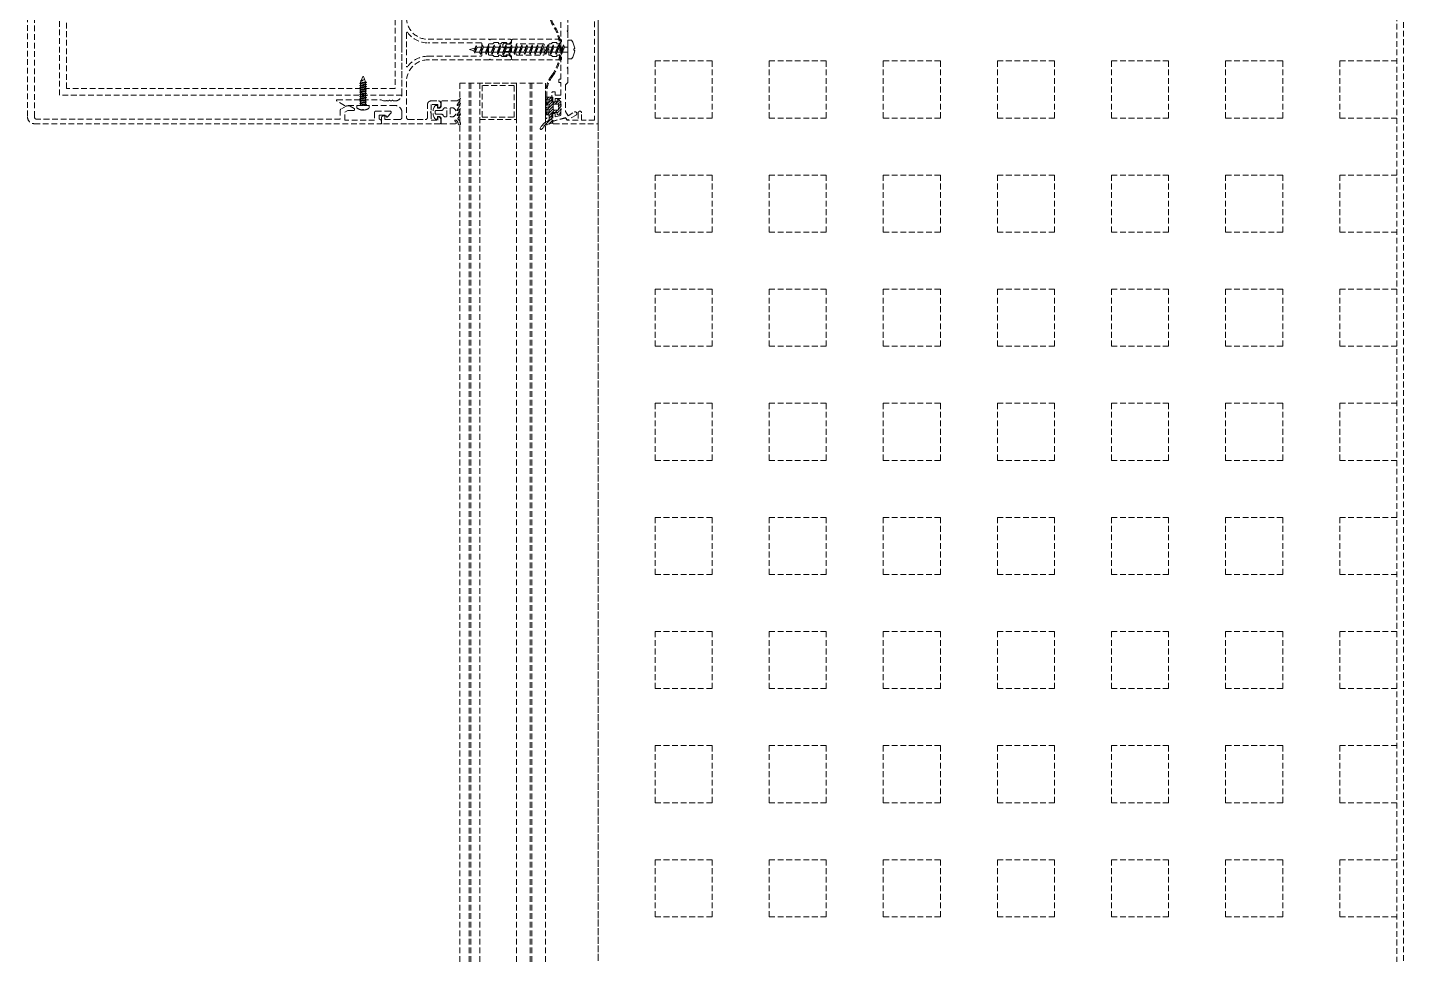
# Model space of a CAD drawing. Extents: x -1457 to 23780, y -2071 to 4205.
# Drawn here: x 4762.5 to 4822.8, y 1743.3 to 1784 of the extents above; entities that cross this region are included whole.
import ezdxf

# ---------------------------------------------------------------- set-up
doc = ezdxf.new("R2010")
doc.units = 0
doc.header["$MEASUREMENT"] = 0
doc.linetypes.add('HIDDEN', pattern=[0.375, 0.25, -0.125])
doc.layers.get('0').update_dxf_attribs({"color": 9, "lineweight": 9})
doc.layers.add('M-TEFRIS2-015', color=129, linetype='Continuous', lineweight=9)

# ---------------------------------------------------------------- blocks, each defined once
blk = doc.blocks.new('vid u')
at = {"lineweight": 5, "ltscale": 0.5}
for p, q in [((-18169.01, 6488.98), (-18169.59, 6487.02)), ((-18169.01, 6488.98), (-18168.46, 6486.56)), ((-18171.11, 6484.16), (-18170.11, 6484.53)), ((-18167.91, 6482.87), (-18171.11, 6484.16)), ((-18166.91, 6483.23), (-18171.11, 6484.16)), ((-18171.11, 6481.61), (-18170.11, 6481.97)), ((-18167.91, 6480.31), (-18171.11, 6481.61)), ((-18166.91, 6480.68), (-18171.11, 6481.61)), ((-18170.57, 6486.66), (-18169.57, 6487.03)), ((-18167.16, 6486.01), (-18170.57, 6486.66)), ((-18168.16, 6485.65), (-18170.57, 6486.66)), ((-18170.11, 6484.53), (-18170.11, 6485.84)), ((-18170.11, 6484.53), (-18166.91, 6483.23)), ((-18170.11, 6484.53), (-18166.91, 6483.23)), ((-18170.11, 6481.97), (-18170.11, 6483.76)), ((-18170.11, 6481.97), (-18166.91, 6480.68)), ((-18170.11, 6481.97), (-18166.91, 6480.68)), ((-18169.89, 6486.38), (-18170.1, 6485.93)), ((-18169.57, 6487.03), (-18167.16, 6486.01)), ((-18167.16, 6486.01), (-18168.16, 6485.65)), ((-18168.16, 6485.65), (-18167.93, 6484.98)), ((-18167.91, 6483.64), (-18167.91, 6484.91)), ((-18166.91, 6483.23), (-18167.91, 6482.87)), ((-18167.91, 6481.08), (-18167.91, 6482.87)), ((-18171.11, 6479.06), (-18170.11, 6479.42)), ((-18167.91, 6477.76), (-18171.11, 6479.06)), ((-18166.91, 6478.12), (-18171.11, 6479.06)), ((-18171.11, 6476.5), (-18170.11, 6476.87)), ((-18167.91, 6475.2), (-18171.11, 6476.5)), ((-18166.91, 6475.57), (-18171.11, 6476.5)), ((-18170.11, 6479.42), (-18170.11, 6481.2)), ((-18170.11, 6479.42), (-18166.91, 6478.12)), ((-18170.11, 6479.42), (-18166.91, 6478.12)), ((-18170.11, 6476.87), (-18170.11, 6478.65)), ((-18170.11, 6476.87), (-18166.91, 6475.57)), ((-18170.11, 6476.87), (-18166.91, 6475.57)), ((-18170.11, 6474.31), (-18170.11, 6476.1)), ((-18166.91, 6480.68), (-18167.91, 6480.31)), ((-18167.91, 6478.53), (-18167.91, 6480.31)), ((-18166.91, 6478.12), (-18167.91, 6477.76)), ((-18167.91, 6475.97), (-18167.91, 6477.76)), ((-18166.91, 6475.57), (-18167.91, 6475.2)), ((-18171.11, 6473.95), (-18170.11, 6474.31)), ((-18167.91, 6472.65), (-18171.11, 6473.95)), ((-18166.91, 6473.01), (-18171.11, 6473.95)), ((-18171.11, 6471.49), (-18170.11, 6471.86)), ((-18167.91, 6470.2), (-18171.11, 6471.49)), ((-18166.91, 6470.56), (-18171.11, 6471.49)), ((-18171.11, 6469.24), (-18170.11, 6469.6)), ((-18170.11, 6474.31), (-18166.91, 6473.01)), ((-18170.11, 6474.31), (-18166.91, 6473.01)), ((-18170.11, 6471.86), (-18170.11, 6473.54)), ((-18170.11, 6471.86), (-18166.91, 6470.56)), ((-18170.11, 6471.86), (-18166.91, 6470.56)), ((-18170.11, 6469.6), (-18170.11, 6471.14)), ((-18170.11, 6469.6), (-18166.91, 6468.31)), ((-18170.11, 6469.6), (-18166.91, 6468.31)), ((-18167.91, 6473.42), (-18167.91, 6475.2)), ((-18166.91, 6473.01), (-18167.91, 6472.65)), ((-18167.91, 6470.97), (-18167.91, 6472.65)), ((-18166.91, 6470.56), (-18167.91, 6470.2)), ((-18167.91, 6468.71), (-18167.91, 6470.2)), ((-18167.91, 6467.94), (-18171.11, 6469.24)), ((-18166.91, 6468.31), (-18171.11, 6469.24)), ((-18171.11, 6466.99), (-18170.11, 6467.35)), ((-18167.91, 6465.69), (-18171.11, 6466.99)), ((-18166.91, 6466.05), (-18171.11, 6466.99)), ((-18171.11, 6464.73), (-18170.11, 6465.1)), ((-18167.91, 6463.43), (-18171.11, 6464.73)), ((-18166.91, 6463.8), (-18171.11, 6464.73)), ((-18170.11, 6467.35), (-18170.11, 6468.89)), ((-18170.11, 6467.35), (-18166.91, 6466.05)), ((-18170.11, 6467.35), (-18166.91, 6466.05)), ((-18170.11, 6465.1), (-18170.11, 6466.63)), ((-18170.11, 6465.1), (-18166.91, 6463.8)), ((-18170.11, 6465.1), (-18166.91, 6463.8)), ((-18170.11, 6462.8), (-18170.11, 6464.38)), ((-18166.91, 6468.31), (-18167.91, 6467.94)), ((-18167.91, 6466.46), (-18167.91, 6467.94)), ((-18166.91, 6466.05), (-18167.91, 6465.69)), ((-18167.91, 6464.2), (-18167.91, 6465.69)), ((-18166.91, 6463.8), (-18167.91, 6463.43)), ((-18171.11, 6462.43), (-18170.11, 6462.8)), ((-18167.91, 6461.14), (-18171.11, 6462.43)), ((-18166.91, 6461.5), (-18171.11, 6462.43)), ((-18171.11, 6460.14), (-18170.11, 6460.5)), ((-18167.91, 6458.84), (-18171.11, 6460.14)), ((-18166.91, 6459.2), (-18171.11, 6460.14)), ((-18171.11, 6457.84), (-18170.11, 6458.2)), ((-18167.91, 6456.54), (-18171.11, 6457.84)), ((-18166.91, 6456.91), (-18171.11, 6457.84)), ((-18170.11, 6462.8), (-18166.91, 6461.5)), ((-18170.11, 6462.8), (-18166.91, 6461.5)), ((-18170.11, 6460.5), (-18170.11, 6462.03)), ((-18170.11, 6460.5), (-18166.91, 6459.2)), ((-18170.11, 6460.5), (-18166.91, 6459.2)), ((-18170.11, 6458.2), (-18170.11, 6459.73)), ((-18170.11, 6458.2), (-18166.91, 6456.91)), ((-18170.11, 6455.91), (-18170.11, 6457.44)), ((-18167.91, 6461.91), (-18167.91, 6463.43)), ((-18166.91, 6461.5), (-18167.91, 6461.14)), ((-18167.91, 6459.61), (-18167.91, 6461.14)), ((-18166.91, 6459.2), (-18167.91, 6458.84)), ((-18167.91, 6457.31), (-18167.91, 6458.84)), ((-18171.11, 6455.55), (-18170.11, 6455.91)), ((-18167.91, 6454.25), (-18171.11, 6455.55)), ((-18166.91, 6454.61), (-18171.11, 6455.55)), ((-18171.11, 6453.25), (-18170.11, 6453.61)), ((-18166.91, 6452.31), (-18171.11, 6453.25)), ((-18167.91, 6451.95), (-18171.11, 6453.25)), ((-18170.11, 6455.91), (-18166.91, 6454.61)), ((-18170.11, 6453.61), (-18170.11, 6455.14)), ((-18170.11, 6453.61), (-18166.91, 6452.31)), ((-18170.11, 6453.61), (-18166.91, 6452.31)), ((-18170.11, 6451.31), (-18170.11, 6452.84)), ((-18166.91, 6456.91), (-18167.91, 6456.54)), ((-18167.91, 6455.02), (-18167.91, 6456.54)), ((-18166.91, 6454.61), (-18167.91, 6454.25)), ((-18167.91, 6452.72), (-18167.91, 6454.25)), ((-18166.91, 6452.31), (-18167.91, 6451.95)), ((-18167.91, 6450.42), (-18167.91, 6451.95)), ((-18164.91, 6445.88), (-18173.11, 6445.88)), ((-18173.11, 6444.22), (-18173.11, 6445.88)), ((-18170.11, 6451.31), (-18171.11, 6450.94)), ((-18167.91, 6449.65), (-18171.11, 6450.94)), ((-18171.11, 6450.94), (-18166.91, 6450.01)), ((-18171.11, 6448.64), (-18170.11, 6449.01)), ((-18167.91, 6447.35), (-18171.11, 6448.64)), ((-18166.91, 6447.71), (-18171.11, 6448.64)), ((-18166.91, 6450.01), (-18170.11, 6451.31)), ((-18170.11, 6449.01), (-18170.11, 6450.54)), ((-18170.11, 6449.01), (-18166.91, 6447.71)), ((-18170.11, 6445.88), (-18170.11, 6448.24)), ((-18166.91, 6450.01), (-18167.91, 6449.65)), ((-18167.91, 6448.12), (-18167.91, 6449.65)), ((-18166.91, 6447.71), (-18167.91, 6447.35)), ((-18167.91, 6445.88), (-18167.91, 6447.35)), ((-18164.91, 6444.22), (-18164.91, 6445.88))]:
    blk.add_line(p, q, dxfattribs=at)
blk.add_lwpolyline([(-18169.59, 6442.85), (-18169.14, 6443.18), (-18168.89, 6443.18), (-18168.43, 6442.85)], dxfattribs=at)
for centre, radius, start, end in [((-18169.91, 6485.84), 0.2, 155.32512, 180), ((-18168.11, 6484.91), 0.2, 0, 19.11162), ((-18168.56, 6450.67), 7.89, 234.75731, 262.49049), ((-18169.46, 6450.67), 7.89, 277.50951, 305.24269)]:
    blk.add_arc(centre, radius, start, end, dxfattribs=at)

msp = doc.modelspace()

# ---------------------------------------------------------------- hatches: boundary and pattern name
at = {"layer": 'M-TEFRIS2-015', "linetype": 'HIDDEN', "lineweight": 0}
h = msp.add_hatch(dxfattribs=at)
h.set_pattern_fill('LINE', color=256, scale=0.666667, angle=675, style=0)
h.set_pattern_definition([(225, (4906.09187, 1837.082575), (-0.058925565, 0.058925565), [])])
edge = h.paths.add_edge_path()
edge.add_arc((4785.516, 1779.276), 0.625, 472.6612, 512.8, ccw=False)
edge.add_arc((4785.202, 1779.997), 0.162, 297.03999, 359.89731)
edge.add_line((4785.363, 1779.997), (4785.363, 1780.077))
edge.add_line((4785.363, 1780.077), (4785.363, 1780.091))
edge.add_line((4785.363, 1780.091), (4785.363, 1780.098))
edge.add_line((4785.363, 1780.098), (4785.361, 1780.106))
edge.add_line((4785.361, 1780.106), (4785.358, 1780.113))
edge.add_line((4785.358, 1780.113), (4785.354, 1780.12))
edge.add_line((4785.354, 1780.12), (4785.349, 1780.126))
edge.add_line((4785.349, 1780.126), (4785.342, 1780.132))
edge.add_line((4785.342, 1780.132), (4785.335, 1780.136))
edge.add_line((4785.335, 1780.136), (4785.328, 1780.139))
edge.add_line((4785.328, 1780.139), (4785.313, 1780.141))
edge.add_line((4785.313, 1780.141), (4785.238, 1780.141))
edge.add_line((4785.238, 1780.141), (4785.235, 1780.141))
edge.add_line((4785.235, 1780.141), (4785.232, 1780.142))
edge.add_line((4785.232, 1780.142), (4785.229, 1780.143))
edge.add_line((4785.229, 1780.143), (4785.226, 1780.145))
edge.add_line((4785.226, 1780.145), (4785.224, 1780.147))
edge.add_line((4785.224, 1780.147), (4785.221, 1780.149))
edge.add_line((4785.221, 1780.149), (4785.22, 1780.152))
edge.add_line((4785.22, 1780.152), (4785.219, 1780.155))
edge.add_line((4785.219, 1780.155), (4785.218, 1780.161))
edge.add_line((4785.218, 1780.161), (4785.218, 1780.241))
edge.add_line((4785.218, 1780.241), (4785.218, 1780.244))
edge.add_line((4785.218, 1780.244), (4785.219, 1780.247))
edge.add_line((4785.219, 1780.247), (4785.22, 1780.25))
edge.add_line((4785.22, 1780.25), (4785.221, 1780.253))
edge.add_line((4785.221, 1780.253), (4785.224, 1780.255))
edge.add_line((4785.224, 1780.255), (4785.226, 1780.257))
edge.add_line((4785.226, 1780.257), (4785.229, 1780.259))
edge.add_line((4785.229, 1780.259), (4785.232, 1780.26))
edge.add_line((4785.232, 1780.26), (4785.238, 1780.261))
edge.add_line((4785.238, 1780.261), (4785.313, 1780.261))
edge.add_line((4785.313, 1780.261), (4785.321, 1780.262))
edge.add_line((4785.321, 1780.262), (4785.328, 1780.263))
edge.add_line((4785.328, 1780.263), (4785.335, 1780.266))
edge.add_line((4785.335, 1780.266), (4785.342, 1780.27))
edge.add_line((4785.342, 1780.27), (4785.349, 1780.276))
edge.add_line((4785.349, 1780.276), (4785.354, 1780.282))
edge.add_line((4785.354, 1780.282), (4785.358, 1780.289))
edge.add_line((4785.358, 1780.289), (4785.361, 1780.296))
edge.add_line((4785.361, 1780.296), (4785.363, 1780.311))
edge.add_line((4785.363, 1780.311), (4785.363, 1780.318))
edge.add_line((4785.363, 1780.318), (4785.361, 1780.326))
edge.add_line((4785.361, 1780.326), (4785.358, 1780.333))
edge.add_line((4785.358, 1780.333), (4785.354, 1780.34))
edge.add_line((4785.354, 1780.34), (4785.349, 1780.346))
edge.add_line((4785.349, 1780.346), (4785.342, 1780.352))
edge.add_line((4785.342, 1780.352), (4785.335, 1780.356))
edge.add_line((4785.335, 1780.356), (4785.328, 1780.359))
edge.add_line((4785.328, 1780.359), (4785.313, 1780.361))
edge.add_line((4785.313, 1780.361), (4785.238, 1780.361))
edge.add_line((4785.238, 1780.361), (4785.235, 1780.361))
edge.add_line((4785.235, 1780.361), (4785.232, 1780.362))
edge.add_line((4785.232, 1780.362), (4785.229, 1780.363))
edge.add_line((4785.229, 1780.363), (4785.226, 1780.365))
edge.add_line((4785.226, 1780.365), (4785.224, 1780.367))
edge.add_line((4785.224, 1780.367), (4785.221, 1780.369))
edge.add_line((4785.221, 1780.369), (4785.22, 1780.372))
edge.add_line((4785.22, 1780.372), (4785.219, 1780.375))
edge.add_line((4785.219, 1780.375), (4785.218, 1780.381))
edge.add_line((4785.218, 1780.381), (4785.218, 1780.461))
edge.add_line((4785.218, 1780.461), (4785.218, 1780.464))
edge.add_line((4785.218, 1780.464), (4785.219, 1780.467))
edge.add_line((4785.219, 1780.467), (4785.22, 1780.47))
edge.add_line((4785.22, 1780.47), (4785.221, 1780.473))
edge.add_line((4785.221, 1780.473), (4785.224, 1780.475))
edge.add_line((4785.224, 1780.475), (4785.226, 1780.477))
edge.add_line((4785.226, 1780.477), (4785.229, 1780.479))
edge.add_line((4785.229, 1780.479), (4785.232, 1780.48))
edge.add_line((4785.232, 1780.48), (4785.238, 1780.481))
edge.add_line((4785.238, 1780.481), (4785.313, 1780.481))
edge.add_line((4785.313, 1780.481), (4785.321, 1780.482))
edge.add_line((4785.321, 1780.482), (4785.328, 1780.483))
edge.add_line((4785.328, 1780.483), (4785.335, 1780.486))
edge.add_line((4785.335, 1780.486), (4785.342, 1780.49))
edge.add_line((4785.342, 1780.49), (4785.349, 1780.496))
edge.add_line((4785.349, 1780.496), (4785.354, 1780.502))
edge.add_line((4785.354, 1780.502), (4785.358, 1780.509))
edge.add_line((4785.358, 1780.509), (4785.361, 1780.516))
edge.add_line((4785.361, 1780.516), (4785.363, 1780.531))
edge.add_line((4785.363, 1780.531), (4785.363, 1780.538))
edge.add_line((4785.363, 1780.538), (4785.361, 1780.546))
edge.add_line((4785.361, 1780.546), (4785.358, 1780.553))
edge.add_line((4785.358, 1780.553), (4785.354, 1780.56))
edge.add_line((4785.354, 1780.56), (4785.349, 1780.566))
edge.add_line((4785.349, 1780.566), (4785.342, 1780.572))
edge.add_line((4785.342, 1780.572), (4785.335, 1780.576))
edge.add_line((4785.335, 1780.576), (4785.328, 1780.579))
edge.add_line((4785.328, 1780.579), (4785.313, 1780.581))
edge.add_line((4785.313, 1780.581), (4785.238, 1780.581))
edge.add_line((4785.238, 1780.581), (4785.235, 1780.581))
edge.add_line((4785.235, 1780.581), (4785.232, 1780.582))
edge.add_line((4785.232, 1780.582), (4785.229, 1780.583))
edge.add_line((4785.229, 1780.583), (4785.226, 1780.585))
edge.add_line((4785.226, 1780.585), (4785.224, 1780.587))
edge.add_line((4785.224, 1780.587), (4785.221, 1780.589))
edge.add_line((4785.221, 1780.589), (4785.22, 1780.592))
edge.add_line((4785.22, 1780.592), (4785.219, 1780.595))
edge.add_line((4785.219, 1780.595), (4785.218, 1780.601))
edge.add_line((4785.218, 1780.601), (4785.218, 1780.681))
edge.add_line((4785.218, 1780.681), (4785.218, 1780.684))
edge.add_line((4785.218, 1780.684), (4785.219, 1780.687))
edge.add_line((4785.219, 1780.687), (4785.22, 1780.69))
edge.add_line((4785.22, 1780.69), (4785.221, 1780.693))
edge.add_line((4785.221, 1780.693), (4785.224, 1780.695))
edge.add_line((4785.224, 1780.695), (4785.226, 1780.697))
edge.add_line((4785.226, 1780.697), (4785.229, 1780.699))
edge.add_line((4785.229, 1780.699), (4785.232, 1780.7))
edge.add_line((4785.232, 1780.7), (4785.238, 1780.701))
edge.add_line((4785.238, 1780.701), (4785.313, 1780.701))
edge.add_line((4785.313, 1780.701), (4785.321, 1780.702))
edge.add_line((4785.321, 1780.702), (4785.328, 1780.703))
edge.add_line((4785.328, 1780.703), (4785.335, 1780.706))
edge.add_line((4785.335, 1780.706), (4785.342, 1780.71))
edge.add_line((4785.342, 1780.71), (4785.349, 1780.716))
edge.add_line((4785.349, 1780.716), (4785.354, 1780.722))
edge.add_line((4785.354, 1780.722), (4785.358, 1780.729))
edge.add_line((4785.358, 1780.729), (4785.361, 1780.736))
edge.add_line((4785.361, 1780.736), (4785.363, 1780.751))
edge.add_line((4785.363, 1780.751), (4785.363, 1780.758))
edge.add_line((4785.363, 1780.758), (4785.361, 1780.766))
edge.add_line((4785.361, 1780.766), (4785.358, 1780.773))
edge.add_line((4785.358, 1780.773), (4785.354, 1780.78))
edge.add_line((4785.354, 1780.78), (4785.349, 1780.786))
edge.add_line((4785.349, 1780.786), (4785.342, 1780.792))
edge.add_line((4785.342, 1780.792), (4785.335, 1780.796))
edge.add_line((4785.335, 1780.796), (4785.328, 1780.799))
edge.add_line((4785.328, 1780.799), (4785.313, 1780.801))
edge.add_line((4785.313, 1780.801), (4785.238, 1780.801))
edge.add_line((4785.238, 1780.801), (4785.235, 1780.801))
edge.add_line((4785.235, 1780.801), (4785.232, 1780.802))
edge.add_line((4785.232, 1780.802), (4785.229, 1780.803))
edge.add_line((4785.229, 1780.803), (4785.226, 1780.805))
edge.add_line((4785.226, 1780.805), (4785.224, 1780.807))
edge.add_line((4785.224, 1780.807), (4785.221, 1780.809))
edge.add_line((4785.221, 1780.809), (4785.22, 1780.812))
edge.add_line((4785.22, 1780.812), (4785.219, 1780.815))
edge.add_line((4785.219, 1780.815), (4785.218, 1780.821))
edge.add_line((4785.218, 1780.821), (4785.218, 1780.901))
edge.add_line((4785.218, 1780.901), (4785.218, 1780.904))
edge.add_line((4785.218, 1780.904), (4785.218, 1780.907))
edge.add_line((4785.218, 1780.907), (4785.22, 1780.91))
edge.add_line((4785.22, 1780.91), (4785.221, 1780.913))
edge.add_line((4785.221, 1780.913), (4785.223, 1780.915))
edge.add_line((4785.223, 1780.915), (4785.226, 1780.917))
edge.add_line((4785.226, 1780.917), (4785.229, 1780.919))
edge.add_line((4785.229, 1780.919), (4785.232, 1780.92))
edge.add_line((4785.232, 1780.92), (4785.238, 1780.921))
edge.add_line((4785.238, 1780.921), (4785.489, 1780.921))
edge.add_arc((4785.489, 1780.891), 0.03, 360, 450, ccw=False)
edge.add_line((4785.519, 1780.891), (4785.519, 1780.707))
edge.add_line((4785.519, 1780.707), (4785.689, 1780.707))
edge.add_line((4785.689, 1780.707), (4785.709, 1780.782))
edge.add_arc((4785.757, 1780.769), 0.05, 417.96059, 525.40146, ccw=False)
edge.add_arc((4785.731, 1780.727), 0.1, 386.3878, 417.96059, ccw=False)
edge.add_arc((4785.227, 1780.477), 0.663, 333.6122, 386.3878, ccw=False)
edge.add_arc((4785.731, 1780.227), 0.1, 302.03941, 333.6122, ccw=False)
edge.add_arc((4785.757, 1780.185), 0.05, 194.59854, 302.03941, ccw=False)
edge.add_line((4785.709, 1780.172), (4785.689, 1780.247))
edge.add_line((4785.689, 1780.247), (4785.519, 1780.247))
edge.add_line((4785.519, 1780.247), (4785.519, 1779.827))
edge.add_arc((4785.469, 1779.827), 0.05, 283.15979, 360, ccw=False)
edge.add_arc((4785.625, 1779.029), 0.763, 460.87984, 501.33818)
edge.add_arc((4785.007, 1779.549), 0.0486, 164.56829, 296.97073, ccw=False)
edge = h.paths.add_edge_path(flags=16)
edge.add_arc((4785.717, 1780.377), 0.03, 270, 349.17596, ccw=False)
edge.add_line((4785.717, 1780.347), (4785.549, 1780.347))
edge.add_arc((4785.549, 1780.377), 0.03, 180, 270, ccw=False)
edge.add_line((4785.519, 1780.377), (4785.519, 1780.577))
edge.add_arc((4785.549, 1780.577), 0.03, 450, 540, ccw=False)
edge.add_line((4785.549, 1780.607), (4785.717, 1780.607))
edge.add_arc((4785.717, 1780.577), 0.03, 370.82404, 450, ccw=False)
edge.add_arc((4785.194, 1780.477), 0.562, 349.17596, 370.82404, ccw=False)

# ---------------------------------------------------------------- linework, layer by layer
for p, q in [((4787.5, 320), (4787.5, 2034.619)), ((4787.5, 2034.319), (4787.5, 320)), ((4822.5, 285), (4822.5, 2034.319)), ((4822.793, 284.7), (4822.793, 2034.319)), ((4783.321, 1783.18), (4783.321, 1783.13)), ((4783.371, 1783.08), (4783.711, 1783.08)), ((4783.711, 1782.92), (4783.371, 1782.92)), ((4783.471, 1783.28), (4783.421, 1783.28)), ((4783.471, 1783.23), (4783.471, 1783.28)), ((4783.611, 1783.23), (4783.471, 1783.23)), ((4783.711, 1783.4), (4783.711, 1783.33)), ((4783.711, 1783.08), (4783.711, 1782.92)), ((4785.851, 1783.45), (4783.761, 1783.45)), ((4783.911, 1783.2), (4783.911, 1782.8)), ((4785.091, 1783.25), (4783.961, 1783.25)), ((4785.141, 1782.8), (4785.141, 1783.2)), ((4785.341, 1782.78), (4785.341, 1783.22)), ((4785.371, 1783.25), (4785.42, 1783.25)), ((4785.455, 1783.264), (4785.501, 1783.31)), ((4785.501, 1783.31), (4785.671, 1783.31)), ((4785.701, 1783.28), (4785.701, 1783.25)), ((4785.721, 1783.25), (4785.701, 1783.27)), ((4785.701, 1783.25), (4785.78, 1783.25)), ((4785.815, 1783.264), (4785.886, 1783.335)), ((4785.901, 1783.37), (4785.901, 1783.4)), ((4783.321, 1782.87), (4783.321, 1782.82)), ((4783.421, 1782.72), (4783.471, 1782.72)), ((4783.471, 1782.72), (4783.471, 1782.77)), ((4783.471, 1782.77), (4783.611, 1782.77)), ((4783.711, 1782.67), (4783.711, 1782.6)), ((4783.761, 1782.55), (4785.851, 1782.55)), ((4783.961, 1782.75), (4785.091, 1782.75)), ((4785.42, 1782.75), (4785.371, 1782.75)), ((4785.501, 1782.69), (4785.455, 1782.735)), ((4785.671, 1782.69), (4785.501, 1782.69)), ((4785.78, 1782.75), (4785.701, 1782.75)), ((4785.701, 1782.75), (4785.701, 1782.72)), ((4785.886, 1782.664), (4785.815, 1782.735)), ((4785.901, 1782.6), (4785.901, 1782.629)), ((4787.5, 1782.5), (4787.5, 1782.5)), ((4790, 1782.5), (4792.5, 1782.5)), ((4790, 1780), (4790, 1782.5)), ((4792.5, 1780), (4792.5, 1782.5)), ((4795, 1782.5), (4797.5, 1782.5)), ((4795, 1780), (4795, 1782.5)), ((4797.5, 1780), (4797.5, 1782.5)), ((4800, 1782.5), (4802.5, 1782.5)), ((4800, 1780), (4800, 1782.5)), ((4802.5, 1780), (4802.5, 1782.5)), ((4805, 1782.5), (4807.5, 1782.5)), ((4805, 1780), (4805, 1782.5)), ((4807.5, 1780), (4807.5, 1782.5)), ((4810, 1782.5), (4812.5, 1782.5)), ((4810, 1780), (4810, 1782.5)), ((4812.5, 1780), (4812.5, 1782.5)), ((4815, 1782.5), (4817.5, 1782.5)), ((4815, 1780), (4815, 1782.5)), ((4817.5, 1780), (4817.5, 1782.5)), ((4820, 1782.5), (4822.5, 1782.5)), ((4820, 1780), (4820, 1782.5)), ((4777.107, 1781.598), (4777.273, 1781.686)), ((4777.195, 1781.818), (4777.121, 1781.638)), ((4777.273, 1781.686), (4777.121, 1781.638)), ((4777.205, 1781.825), (4777.195, 1781.818)), ((4777.215, 1781.818), (4777.205, 1781.825)), ((4777.307, 1781.588), (4777.215, 1781.818)), ((4777.059, 1781.521), (4777.352, 1781.57)), ((4777.352, 1781.562), (4777.059, 1781.514)), ((4777.093, 1781.541), (4777.059, 1781.521)), ((4777.059, 1781.521), (4777.059, 1781.514)), ((4777.059, 1781.514), (4777.093, 1781.494)), ((4777.059, 1781.425), (4777.352, 1781.473)), ((4777.352, 1781.465), (4777.059, 1781.417)), ((4777.093, 1781.445), (4777.059, 1781.425)), ((4777.059, 1781.417), (4777.059, 1781.425)), ((4777.059, 1781.417), (4777.093, 1781.397)), ((4777.059, 1781.329), (4777.352, 1781.377)), ((4777.352, 1781.369), (4777.059, 1781.321)), ((4777.093, 1781.349), (4777.059, 1781.329)), ((4777.059, 1781.321), (4777.059, 1781.329)), ((4777.059, 1781.321), (4777.093, 1781.301)), ((4777.059, 1781.232), (4777.352, 1781.28)), ((4777.352, 1781.272), (4777.059, 1781.224)), ((4777.093, 1781.252), (4777.059, 1781.232)), ((4777.059, 1781.224), (4777.059, 1781.232)), ((4777.059, 1781.224), (4777.093, 1781.204)), ((4777.059, 1781.136), (4777.352, 1781.184)), ((4777.352, 1781.176), (4777.059, 1781.128)), ((4777.093, 1781.156), (4777.059, 1781.136)), ((4777.059, 1781.136), (4777.059, 1781.128)), ((4777.059, 1781.128), (4777.093, 1781.108)), ((4777.059, 1781.039), (4777.352, 1781.087)), ((4777.352, 1781.079), (4777.059, 1781.031)), ((4777.086, 1781.618), (4777.185, 1781.639)), ((4777.121, 1781.638), (4777.086, 1781.618)), ((4777.159, 1781.626), (4777.086, 1781.61)), ((4777.086, 1781.618), (4777.086, 1781.61)), ((4777.086, 1781.61), (4777.107, 1781.598)), ((4777.107, 1781.598), (4777.093, 1781.559)), ((4777.317, 1781.59), (4777.093, 1781.541)), ((4777.093, 1781.559), (4777.093, 1781.541)), ((4777.093, 1781.494), (4777.093, 1781.445)), ((4777.317, 1781.493), (4777.093, 1781.445)), ((4777.093, 1781.397), (4777.317, 1781.445)), ((4777.317, 1781.397), (4777.093, 1781.349)), ((4777.093, 1781.397), (4777.093, 1781.349)), ((4777.093, 1781.301), (4777.317, 1781.349)), ((4777.093, 1781.252), (4777.093, 1781.301)), ((4777.317, 1781.3), (4777.093, 1781.252)), ((4777.093, 1781.204), (4777.317, 1781.252)), ((4777.317, 1781.204), (4777.093, 1781.156)), ((4777.093, 1781.204), (4777.093, 1781.156)), ((4777.093, 1781.108), (4777.317, 1781.156)), ((4777.093, 1781.108), (4777.093, 1781.059)), ((4777.317, 1781.107), (4777.093, 1781.059)), ((4777.185, 1781.639), (4777.159, 1781.626)), ((4777.317, 1781.59), (4777.307, 1781.588)), ((4777.352, 1781.57), (4777.317, 1781.59)), ((4777.317, 1781.542), (4777.352, 1781.562)), ((4777.317, 1781.493), (4777.317, 1781.542)), ((4777.352, 1781.473), (4777.317, 1781.493)), ((4777.317, 1781.445), (4777.352, 1781.465)), ((4777.317, 1781.445), (4777.352, 1781.465)), ((4777.317, 1781.397), (4777.317, 1781.445)), ((4777.352, 1781.377), (4777.317, 1781.397)), ((4777.317, 1781.349), (4777.352, 1781.369)), ((4777.317, 1781.349), (4777.352, 1781.369)), ((4777.317, 1781.3), (4777.317, 1781.349)), ((4777.352, 1781.28), (4777.317, 1781.3)), ((4777.317, 1781.252), (4777.352, 1781.272)), ((4777.317, 1781.252), (4777.352, 1781.272)), ((4777.317, 1781.252), (4777.317, 1781.204)), ((4777.352, 1781.184), (4777.317, 1781.204)), ((4777.317, 1781.156), (4777.352, 1781.176)), ((4777.317, 1781.156), (4777.352, 1781.176)), ((4777.317, 1781.107), (4777.317, 1781.156)), ((4777.352, 1781.087), (4777.317, 1781.107)), ((4777.317, 1781.059), (4777.352, 1781.079)), ((4777.317, 1781.059), (4777.352, 1781.079)), ((4777.352, 1781.562), (4777.352, 1781.57)), ((4777.352, 1781.465), (4777.352, 1781.473)), ((4777.352, 1781.369), (4777.352, 1781.377)), ((4777.352, 1781.272), (4777.352, 1781.28)), ((4777.352, 1781.176), (4777.352, 1781.184)), ((4777.352, 1781.079), (4777.352, 1781.087)), ((4781.447, 1781.531), (4785.199, 1781.531)), ((4781.447, 1781.531), (4781.447, 1710.045)), ((4781.847, 1781.531), (4781.847, 1710.045)), ((4781.923, 1781.531), (4781.923, 1710.045)), ((4782.323, 1781.531), (4782.323, 1710.045)), ((4783.923, 1781.531), (4783.923, 1710.045)), ((4784.523, 1781.531), (4784.523, 1710.045)), ((4784.599, 1781.531), (4784.599, 1710.045)), ((4785.199, 1781.531), (4785.199, 1710.045)), ((4776.935, 1780.441), (4776.935, 1780.55)), ((4777.476, 1780.55), (4776.935, 1780.55)), ((4777.093, 1781.059), (4777.059, 1781.039)), ((4777.059, 1781.031), (4777.059, 1781.039)), ((4777.059, 1781.031), (4777.093, 1781.011)), ((4777.059, 1780.943), (4777.352, 1780.991)), ((4777.352, 1780.983), (4777.059, 1780.935)), ((4777.093, 1780.963), (4777.059, 1780.943)), ((4777.059, 1780.943), (4777.059, 1780.935)), ((4777.059, 1780.935), (4777.093, 1780.915)), ((4777.059, 1780.846), (4777.352, 1780.895)), ((4777.352, 1780.887), (4777.059, 1780.838)), ((4777.093, 1780.866), (4777.059, 1780.846)), ((4777.059, 1780.846), (4777.059, 1780.838)), ((4777.059, 1780.838), (4777.093, 1780.818)), ((4777.059, 1780.75), (4777.352, 1780.798)), ((4777.352, 1780.79), (4777.059, 1780.742)), ((4777.093, 1780.77), (4777.059, 1780.75)), ((4777.059, 1780.75), (4777.059, 1780.742)), ((4777.059, 1780.742), (4777.093, 1780.722)), ((4777.059, 1780.653), (4777.352, 1780.702)), ((4777.352, 1780.694), (4777.059, 1780.645)), ((4777.093, 1780.673), (4777.059, 1780.653)), ((4777.059, 1780.653), (4777.059, 1780.645)), ((4777.059, 1780.645), (4777.093, 1780.625)), ((4777.059, 1780.557), (4777.352, 1780.605)), ((4777.093, 1780.577), (4777.059, 1780.557)), ((4777.059, 1780.557), (4777.059, 1780.55)), ((4777.352, 1780.597), (4777.065, 1780.55)), ((4777.093, 1781.011), (4777.317, 1781.059)), ((4777.093, 1780.823), (4777.093, 1781.011)), ((4777.317, 1781.011), (4777.093, 1780.963)), ((4777.093, 1780.915), (4777.317, 1780.963)), ((4777.317, 1780.915), (4777.093, 1780.866)), ((4777.093, 1780.915), (4777.093, 1780.866)), ((4777.093, 1780.818), (4777.317, 1780.867)), ((4777.317, 1780.818), (4777.093, 1780.77)), ((4777.093, 1780.818), (4777.093, 1780.77)), ((4777.093, 1780.722), (4777.317, 1780.77)), ((4777.093, 1780.722), (4777.093, 1780.673)), ((4777.317, 1780.722), (4777.093, 1780.673)), ((4777.093, 1780.625), (4777.317, 1780.674)), ((4777.093, 1780.625), (4777.093, 1780.577)), ((4777.317, 1780.625), (4777.093, 1780.577)), ((4777.191, 1780.55), (4777.317, 1780.577)), ((4777.317, 1781.011), (4777.317, 1781.059)), ((4777.317, 1781.011), (4777.317, 1781.059)), ((4777.352, 1780.991), (4777.317, 1781.011)), ((4777.317, 1780.963), (4777.352, 1780.983)), ((4777.317, 1780.963), (4777.352, 1780.983)), ((4777.317, 1780.963), (4777.317, 1780.775)), ((4777.317, 1780.915), (4777.317, 1780.963)), ((4777.317, 1780.915), (4777.317, 1780.963)), ((4777.352, 1780.895), (4777.317, 1780.915)), ((4777.317, 1780.867), (4777.352, 1780.887)), ((4777.317, 1780.867), (4777.352, 1780.887)), ((4777.317, 1780.818), (4777.317, 1780.867)), ((4777.317, 1780.818), (4777.317, 1780.867)), ((4777.352, 1780.798), (4777.317, 1780.818)), ((4777.317, 1780.77), (4777.352, 1780.79)), ((4777.317, 1780.77), (4777.352, 1780.79)), ((4777.317, 1780.722), (4777.317, 1780.77)), ((4777.352, 1780.702), (4777.317, 1780.722)), ((4777.317, 1780.674), (4777.352, 1780.694)), ((4777.317, 1780.674), (4777.352, 1780.694)), ((4777.317, 1780.674), (4777.317, 1780.625)), ((4777.352, 1780.605), (4777.317, 1780.625)), ((4777.317, 1780.577), (4777.352, 1780.597)), ((4777.317, 1780.577), (4777.352, 1780.597)), ((4777.317, 1780.577), (4777.317, 1780.55)), ((4777.352, 1780.983), (4777.352, 1780.991)), ((4777.352, 1780.887), (4777.352, 1780.895)), ((4777.352, 1780.79), (4777.352, 1780.798)), ((4777.352, 1780.694), (4777.352, 1780.702)), ((4777.352, 1780.597), (4777.352, 1780.605)), ((4777.476, 1780.441), (4777.476, 1780.55)), ((4787.5, 1780), (4787.5, 1780)), ((4790, 1780), (4792.5, 1780)), ((4795, 1780), (4797.5, 1780)), ((4800, 1780), (4802.5, 1780)), ((4805, 1780), (4807.5, 1780)), ((4810, 1780), (4812.5, 1780)), ((4815, 1780), (4817.5, 1780)), ((4820, 1780), (4822.5, 1780)), ((4787.5, 1777.5), (4787.5, 1777.5)), ((4790, 1777.5), (4792.5, 1777.5)), ((4790, 1775), (4790, 1777.5)), ((4792.5, 1775), (4792.5, 1777.5)), ((4795, 1777.5), (4797.5, 1777.5)), ((4795, 1775), (4795, 1777.5)), ((4797.5, 1775), (4797.5, 1777.5)), ((4800, 1777.5), (4802.5, 1777.5)), ((4800, 1775), (4800, 1777.5)), ((4802.5, 1775), (4802.5, 1777.5)), ((4805, 1777.5), (4807.5, 1777.5)), ((4805, 1775), (4805, 1777.5)), ((4807.5, 1775), (4807.5, 1777.5)), ((4810, 1777.5), (4812.5, 1777.5)), ((4810, 1775), (4810, 1777.5)), ((4812.5, 1775), (4812.5, 1777.5)), ((4815, 1777.5), (4817.5, 1777.5)), ((4815, 1775), (4815, 1777.5)), ((4817.5, 1775), (4817.5, 1777.5)), ((4820, 1777.5), (4822.5, 1777.5)), ((4820, 1775), (4820, 1777.5)), ((4787.5, 1775), (4787.5, 1775)), ((4790, 1775), (4792.5, 1775)), ((4795, 1775), (4797.5, 1775)), ((4800, 1775), (4802.5, 1775)), ((4805, 1775), (4807.5, 1775)), ((4810, 1775), (4812.5, 1775)), ((4815, 1775), (4817.5, 1775)), ((4820, 1775), (4822.5, 1775)), ((4787.5, 1772.5), (4787.5, 1772.5)), ((4790, 1772.5), (4792.5, 1772.5)), ((4790, 1770), (4790, 1772.5)), ((4792.5, 1770), (4792.5, 1772.5)), ((4795, 1772.5), (4797.5, 1772.5)), ((4795, 1770), (4795, 1772.5)), ((4797.5, 1770), (4797.5, 1772.5)), ((4800, 1772.5), (4802.5, 1772.5)), ((4800, 1770), (4800, 1772.5)), ((4802.5, 1770), (4802.5, 1772.5)), ((4805, 1772.5), (4807.5, 1772.5)), ((4805, 1770), (4805, 1772.5)), ((4807.5, 1770), (4807.5, 1772.5)), ((4810, 1772.5), (4812.5, 1772.5)), ((4810, 1770), (4810, 1772.5)), ((4812.5, 1770), (4812.5, 1772.5)), ((4815, 1772.5), (4817.5, 1772.5)), ((4815, 1770), (4815, 1772.5)), ((4817.5, 1770), (4817.5, 1772.5)), ((4820, 1772.5), (4822.5, 1772.5)), ((4820, 1770), (4820, 1772.5)), ((4787.5, 1770), (4787.5, 1770)), ((4790, 1770), (4792.5, 1770)), ((4795, 1770), (4797.5, 1770)), ((4800, 1770), (4802.5, 1770)), ((4805, 1770), (4807.5, 1770)), ((4810, 1770), (4812.5, 1770)), ((4815, 1770), (4817.5, 1770)), ((4820, 1770), (4822.5, 1770)), ((4787.5, 1767.5), (4787.5, 1767.5)), ((4790, 1767.5), (4792.5, 1767.5)), ((4790, 1765), (4790, 1767.5)), ((4792.5, 1765), (4792.5, 1767.5)), ((4795, 1767.5), (4797.5, 1767.5)), ((4795, 1765), (4795, 1767.5)), ((4797.5, 1765), (4797.5, 1767.5)), ((4800, 1767.5), (4802.5, 1767.5)), ((4800, 1765), (4800, 1767.5)), ((4802.5, 1765), (4802.5, 1767.5)), ((4805, 1767.5), (4807.5, 1767.5)), ((4805, 1765), (4805, 1767.5)), ((4807.5, 1765), (4807.5, 1767.5)), ((4810, 1767.5), (4812.5, 1767.5)), ((4810, 1765), (4810, 1767.5)), ((4812.5, 1765), (4812.5, 1767.5)), ((4815, 1767.5), (4817.5, 1767.5)), ((4815, 1765), (4815, 1767.5)), ((4817.5, 1765), (4817.5, 1767.5)), ((4820, 1767.5), (4822.5, 1767.5)), ((4820, 1765), (4820, 1767.5)), ((4787.5, 1765), (4787.5, 1765)), ((4790, 1765), (4792.5, 1765)), ((4795, 1765), (4797.5, 1765)), ((4800, 1765), (4802.5, 1765)), ((4805, 1765), (4807.5, 1765)), ((4810, 1765), (4812.5, 1765)), ((4815, 1765), (4817.5, 1765)), ((4820, 1765), (4822.5, 1765)), ((4787.5, 1762.5), (4787.5, 1762.5)), ((4790, 1762.5), (4792.5, 1762.5)), ((4790, 1760), (4790, 1762.5)), ((4792.5, 1760), (4792.5, 1762.5)), ((4795, 1762.5), (4797.5, 1762.5)), ((4795, 1760), (4795, 1762.5)), ((4797.5, 1760), (4797.5, 1762.5)), ((4800, 1762.5), (4802.5, 1762.5)), ((4800, 1760), (4800, 1762.5)), ((4802.5, 1760), (4802.5, 1762.5)), ((4805, 1762.5), (4807.5, 1762.5)), ((4805, 1760), (4805, 1762.5)), ((4807.5, 1760), (4807.5, 1762.5)), ((4810, 1762.5), (4812.5, 1762.5)), ((4810, 1760), (4810, 1762.5)), ((4812.5, 1760), (4812.5, 1762.5)), ((4815, 1762.5), (4817.5, 1762.5)), ((4815, 1760), (4815, 1762.5)), ((4817.5, 1760), (4817.5, 1762.5)), ((4820, 1762.5), (4822.5, 1762.5)), ((4820, 1760), (4820, 1762.5)), ((4787.5, 1760), (4787.5, 1760)), ((4790, 1760), (4792.5, 1760)), ((4795, 1760), (4797.5, 1760)), ((4800, 1760), (4802.5, 1760)), ((4805, 1760), (4807.5, 1760)), ((4810, 1760), (4812.5, 1760)), ((4815, 1760), (4817.5, 1760)), ((4820, 1760), (4822.5, 1760)), ((4787.5, 1757.5), (4787.5, 1757.5)), ((4790, 1757.5), (4792.5, 1757.5)), ((4790, 1755), (4790, 1757.5)), ((4792.5, 1755), (4792.5, 1757.5)), ((4795, 1757.5), (4797.5, 1757.5)), ((4795, 1755), (4795, 1757.5)), ((4797.5, 1755), (4797.5, 1757.5)), ((4800, 1757.5), (4802.5, 1757.5)), ((4800, 1755), (4800, 1757.5)), ((4802.5, 1755), (4802.5, 1757.5)), ((4805, 1757.5), (4807.5, 1757.5)), ((4805, 1755), (4805, 1757.5)), ((4807.5, 1755), (4807.5, 1757.5)), ((4810, 1757.5), (4812.5, 1757.5)), ((4810, 1755), (4810, 1757.5)), ((4812.5, 1755), (4812.5, 1757.5)), ((4815, 1757.5), (4817.5, 1757.5)), ((4815, 1755), (4815, 1757.5)), ((4817.5, 1755), (4817.5, 1757.5)), ((4820, 1757.5), (4822.5, 1757.5)), ((4820, 1755), (4820, 1757.5)), ((4787.5, 1755), (4787.5, 1755)), ((4790, 1755), (4792.5, 1755)), ((4795, 1755), (4797.5, 1755)), ((4800, 1755), (4802.5, 1755)), ((4805, 1755), (4807.5, 1755)), ((4810, 1755), (4812.5, 1755)), ((4815, 1755), (4817.5, 1755)), ((4820, 1755), (4822.5, 1755)), ((4787.5, 1752.5), (4787.5, 1752.5)), ((4790, 1752.5), (4792.5, 1752.5)), ((4790, 1750), (4790, 1752.5)), ((4792.5, 1750), (4792.5, 1752.5)), ((4795, 1752.5), (4797.5, 1752.5)), ((4795, 1750), (4795, 1752.5)), ((4797.5, 1750), (4797.5, 1752.5)), ((4800, 1752.5), (4802.5, 1752.5)), ((4800, 1750), (4800, 1752.5)), ((4802.5, 1750), (4802.5, 1752.5)), ((4805, 1752.5), (4807.5, 1752.5)), ((4805, 1750), (4805, 1752.5)), ((4807.5, 1750), (4807.5, 1752.5)), ((4810, 1752.5), (4812.5, 1752.5)), ((4810, 1750), (4810, 1752.5)), ((4812.5, 1750), (4812.5, 1752.5)), ((4815, 1752.5), (4817.5, 1752.5)), ((4815, 1750), (4815, 1752.5)), ((4817.5, 1750), (4817.5, 1752.5)), ((4820, 1752.5), (4822.5, 1752.5)), ((4820, 1750), (4820, 1752.5)), ((4787.5, 1750), (4787.5, 1750)), ((4790, 1750), (4792.5, 1750)), ((4795, 1750), (4797.5, 1750)), ((4800, 1750), (4802.5, 1750)), ((4805, 1750), (4807.5, 1750)), ((4810, 1750), (4812.5, 1750)), ((4815, 1750), (4817.5, 1750)), ((4820, 1750), (4822.5, 1750)), ((4787.5, 1747.5), (4787.5, 1747.5)), ((4790, 1747.5), (4792.5, 1747.5)), ((4790, 1745), (4790, 1747.5)), ((4792.5, 1745), (4792.5, 1747.5)), ((4795, 1747.5), (4797.5, 1747.5)), ((4795, 1745), (4795, 1747.5)), ((4797.5, 1745), (4797.5, 1747.5)), ((4800, 1747.5), (4802.5, 1747.5)), ((4800, 1745), (4800, 1747.5)), ((4802.5, 1745), (4802.5, 1747.5)), ((4805, 1747.5), (4807.5, 1747.5)), ((4805, 1745), (4805, 1747.5)), ((4807.5, 1745), (4807.5, 1747.5)), ((4810, 1747.5), (4812.5, 1747.5)), ((4810, 1745), (4810, 1747.5)), ((4812.5, 1745), (4812.5, 1747.5)), ((4815, 1747.5), (4817.5, 1747.5)), ((4815, 1745), (4815, 1747.5)), ((4817.5, 1745), (4817.5, 1747.5)), ((4820, 1747.5), (4822.5, 1747.5)), ((4820, 1745), (4820, 1747.5)), ((4787.5, 1745), (4787.5, 1745)), ((4790, 1745), (4792.5, 1745)), ((4795, 1745), (4797.5, 1745)), ((4800, 1745), (4802.5, 1745)), ((4805, 1745), (4807.5, 1745)), ((4810, 1745), (4812.5, 1745)), ((4815, 1745), (4817.5, 1745)), ((4820, 1745), (4822.5, 1745))]:
    msp.add_line(p, q, dxfattribs=at)
for points in [[(4762.5, 1785.95), (4762.5, 1780.05, 0.414214), (4762.8, 1779.75), (4777.977, 1779.75, 0.470043), (4778.005, 1779.78), (4778.005, 1779.85, 0.430327), (4777.907, 1779.95), (4777.907, 1780.12), (4778.187, 1780.12), (4778.225, 1780.055, 0.508142), (4778.273, 1780.05), (4778.424, 1780.216, 0.650971), (4778.387, 1780.3), (4777.757, 1780.3, 0.414214), (4777.707, 1780.25), (4777.707, 1779.9), (4776.407, 1779.9), (4776.407, 1780.259), (4776.531, 1780.33), (4776.797, 1780.33, 0.414214), (4776.827, 1780.36), (4776.827, 1780.397, 0.267949), (4776.812, 1780.423), (4776.634, 1780.526, 0.131652), (4776.619, 1780.53), (4776.485, 1780.53, 0.131652), (4776.47, 1780.526), (4776.222, 1780.383, 0.267949), (4776.207, 1780.357), (4776.207, 1779.95), (4762.9, 1779.95, -0.414214), (4762.8, 1780.05), (4762.8, 1785.95)], [(4785.202, 1786.25), (4785.252, 1786.25), (4785.252, 1785.452, 0.10228), (4785.52, 1784.156, -0.152313), (4785.88, 1783, -0.152313), (4785.52, 1781.844, 0.159108), (4785.252, 1781.155), (4785.252, 1779.978), (4785.202, 1779.978), (4785.202, 1781.156, -0.158967), (4785.48, 1781.874, 0.152054), (4785.83, 1783, 0.152944), (4785.476, 1784.131, -0.10266), (4785.202, 1785.452), (4785.202, 1786.25)], [(4779.105, 1784.4, 0.414214), (4780.055, 1783.45), (4782.735, 1783.45), (4782.765, 1783.42), (4782.795, 1783.45), (4783.655, 1783.45, -0.414214), (4783.705, 1783.4), (4783.705, 1783.371, -0.198912), (4783.691, 1783.335), (4783.62, 1783.265, -0.198912), (4783.584, 1783.25), (4783.505, 1783.25), (4783.505, 1783.28, 0.414214), (4783.475, 1783.31), (4783.305, 1783.31), (4783.26, 1783.265, -0.198912), (4783.224, 1783.25), (4783.145, 1783.25), (4783.145, 1783.28, 0.414214), (4783.115, 1783.31), (4782.945, 1783.31), (4782.9, 1783.265, -0.198912), (4782.864, 1783.25), (4782.735, 1783.25, 0.414214), (4782.705, 1783.22), (4782.705, 1783), (4782.705, 1782.78, 0.414214), (4782.735, 1782.75), (4782.864, 1782.75, -0.198912), (4782.9, 1782.735), (4782.945, 1782.69), (4783.115, 1782.69, 0.414214), (4783.145, 1782.72), (4783.145, 1782.75), (4783.224, 1782.75, -0.198912), (4783.26, 1782.735), (4783.305, 1782.69), (4783.475, 1782.69, 0.414214), (4783.505, 1782.72), (4783.505, 1782.75), (4783.584, 1782.75, -0.198912), (4783.62, 1782.735), (4783.691, 1782.665, -0.198912), (4783.705, 1782.629), (4783.705, 1782.6, -0.414214), (4783.655, 1782.55), (4782.795, 1782.55), (4782.765, 1782.58), (4782.735, 1782.55), (4780.055, 1782.55, 0.414214), (4779.105, 1781.6), (4779.105, 1780.03, 0.414214), (4779.205, 1779.93), (4779.925, 1779.93, 0.414214), (4780.025, 1780.03), (4780.025, 1780.59, -0.414214), (4780.185, 1780.75), (4780.505, 1780.75, -0.414214), (4780.605, 1780.65), (4780.605, 1780.55, -0.414214), (4780.505, 1780.45), (4780.485, 1780.45), (4780.485, 1780.6), (4780.185, 1780.6), (4780.185, 1780.28), (4780.155, 1780.25), (4780.185, 1780.22), (4780.185, 1779.9), (4780.485, 1779.9), (4780.485, 1780.05), (4780.505, 1780.05, -0.414214), (4780.605, 1779.95), (4780.605, 1779.78, -0.414214), (4780.575, 1779.75), (4779.105, 1779.75), (4778.035, 1779.75, -0.414214), (4778.005, 1779.78), (4778.005, 1780, -0.414214), (4778.105, 1780.1), (4778.125, 1780.1, -0.414214), (4778.155, 1780.07), (4778.155, 1779.93), (4778.805, 1779.93, 0.414214), (4778.905, 1780.03), (4778.905, 1780.25, 0.414214), (4778.605, 1780.55), (4777.235, 1780.55), (4777.205, 1780.58), (4777.175, 1780.55), (4776.388, 1780.55), (4776.052, 1780.744, -0.767327), (4776.067, 1780.8), (4778.003, 1780.8), (4778.105, 1780.75), (4778.229, 1780.75), (4778.247, 1780.78), (4778.264, 1780.75), (4778.327, 1780.75, -1), (4778.387, 1780.75), (4778.467, 1780.75, -1), (4778.527, 1780.75), (4778.605, 1780.75, 0.414214), (4778.905, 1781.05), (4778.905, 1783), (4778.905, 1784.95, 0.414214)], [(4786.176, 1784.438), (4786.176, 1783.83), (4786.146, 1783.8), (4786.176, 1783.77), (4786.176, 1783), (4786.176, 1782.23), (4786.146, 1782.2), (4786.176, 1782.17), (4786.176, 1781.562, -0.198912), (4786.167, 1781.541), (4786.076, 1781.45), (4786.076, 1780.287), (4786.184, 1780.099), (4786.463, 1780.26, -1), (4786.538, 1780.13), (4786.164, 1779.914, -0.414214), (4786.123, 1779.925), (4786.07, 1780.017), (4785.57, 1779.883, -0.493145), (4785.476, 1779.955), (4785.476, 1780.15, -0.414214), (4785.526, 1780.2), (4785.596, 1780.2, -0.414214), (4785.626, 1780.17), (4785.626, 1780.053), (4785.876, 1780.12), (4785.876, 1780.85), (4785.626, 1780.85), (4785.626, 1780.73, -0.414214), (4785.596, 1780.7), (4785.526, 1780.7, -0.414214), (4785.476, 1780.75), (4785.476, 1781.1, -0.414214), (4785.526, 1781.15), (4785.596, 1781.15, -0.414214), (4785.626, 1781.12), (4785.626, 1781), (4785.876, 1781), (4785.876, 1781.55), (4785.806, 1781.55, -0.414214), (4785.776, 1781.58), (4785.776, 1781.67, -0.414214), (4785.806, 1781.7), (4785.876, 1781.7), (4785.876, 1784.3)]]:
    msp.add_lwpolyline(points, format="xyb", dxfattribs=at)
for points in [[(4787.35, 1779.9), (4786.78, 1779.9), (4786.78, 1780.225, 1), (4786.63, 1780.225), (4786.63, 1779.9), (4786.15, 1779.9), (4786.101, 1779.985, 0.339454), (4786.067, 1779.999), (4785.541, 1779.858, 0.876976), (4785.555, 1779.75), (4787.5, 1779.75), (4787.5, 1786.25), (4785.555, 1786.25, 0.876976), (4785.541, 1786.142), (4786.067, 1786.001, 0.339454), (4786.101, 1786.015), (4786.15, 1786.1), (4786.63, 1786.1), (4786.63, 1785.775, 1), (4786.78, 1785.775), (4786.78, 1786.1), (4787.35, 1786.1)], [(4782.405, 1783.26, 0.414214), (4782.375, 1783.29), (4780.055, 1783.29, -0.239182), (4779.159, 1783.745, 0.725247), (4779.105, 1783.727), (4779.105, 1783), (4779.105, 1782.273, 0.725247), (4779.159, 1782.255, -0.239182), (4780.055, 1782.71), (4782.375, 1782.71, 0.414214), (4782.405, 1782.74), (4782.405, 1783)], [(4780.625, 1780.53, -0.414214), (4780.525, 1780.43), (4780.465, 1780.43), (4780.465, 1780.55), (4780.365, 1780.55, 0.333333), (4780.365, 1779.95), (4780.465, 1779.95), (4780.465, 1780.07), (4780.525, 1780.07, -0.414214), (4780.625, 1779.97), (4780.625, 1779.75), (4781.285, 1779.75), (4781.285, 1779.789, 0.307685), (4781.244, 1779.85, -1.128702), (4781.275, 1779.907, -0.201212), (4781.375, 1779.749, 0.978531), (4781.475, 1779.749, 0.1613), (4781.365, 1779.955, -0.307572), (4781.363, 1779.978), (4781.473, 1780.168, 0.8391), (4781.451, 1780.187), (4781.356, 1780.108, -0.8391), (4781.326, 1780.133), (4781.473, 1780.388, 0.8391), (4781.451, 1780.407), (4781.356, 1780.328, -0.8391), (4781.326, 1780.353), (4781.473, 1780.608, 0.8391), (4781.451, 1780.627), (4781.356, 1780.548, -0.8391), (4781.326, 1780.573), (4781.473, 1780.828, 0.8391), (4781.451, 1780.847), (4781.363, 1780.773, -0.176327), (4781.298, 1780.75), (4780.625, 1780.75)], [(4784.96, 1779.562, -0.176952), (4785.275, 1779.853, 0.281357), (4785.363, 1779.997), (4785.363, 1780.077), (4785.363, 1780.091), (4785.363, 1780.098), (4785.361, 1780.106), (4785.358, 1780.113), (4785.354, 1780.12), (4785.349, 1780.126), (4785.342, 1780.132), (4785.335, 1780.136), (4785.328, 1780.139), (4785.313, 1780.141), (4785.238, 1780.141), (4785.235, 1780.141), (4785.232, 1780.142), (4785.229, 1780.143), (4785.226, 1780.145), (4785.224, 1780.147), (4785.221, 1780.149), (4785.22, 1780.152), (4785.219, 1780.155), (4785.218, 1780.161), (4785.218, 1780.241), (4785.218, 1780.244), (4785.219, 1780.247), (4785.22, 1780.25), (4785.221, 1780.253), (4785.224, 1780.255), (4785.226, 1780.257), (4785.229, 1780.259), (4785.232, 1780.26), (4785.238, 1780.261), (4785.313, 1780.261), (4785.321, 1780.262), (4785.328, 1780.263), (4785.335, 1780.266), (4785.342, 1780.27), (4785.349, 1780.276), (4785.354, 1780.282), (4785.358, 1780.289), (4785.361, 1780.296), (4785.363, 1780.311), (4785.363, 1780.318), (4785.361, 1780.326), (4785.358, 1780.333), (4785.354, 1780.34), (4785.349, 1780.346), (4785.342, 1780.352), (4785.335, 1780.356), (4785.328, 1780.359), (4785.313, 1780.361), (4785.238, 1780.361), (4785.235, 1780.361), (4785.232, 1780.362), (4785.229, 1780.363), (4785.226, 1780.365), (4785.224, 1780.367), (4785.221, 1780.369), (4785.22, 1780.372), (4785.219, 1780.375), (4785.218, 1780.381), (4785.218, 1780.461), (4785.218, 1780.464), (4785.219, 1780.467), (4785.22, 1780.47), (4785.221, 1780.473), (4785.224, 1780.475), (4785.226, 1780.477), (4785.229, 1780.479), (4785.232, 1780.48), (4785.238, 1780.481), (4785.313, 1780.481), (4785.321, 1780.482), (4785.328, 1780.483), (4785.335, 1780.486), (4785.342, 1780.49), (4785.349, 1780.496), (4785.354, 1780.502), (4785.358, 1780.509), (4785.361, 1780.516), (4785.363, 1780.531), (4785.363, 1780.538), (4785.361, 1780.546), (4785.358, 1780.553), (4785.354, 1780.56), (4785.349, 1780.566), (4785.342, 1780.572), (4785.335, 1780.576), (4785.328, 1780.579), (4785.313, 1780.581), (4785.238, 1780.581), (4785.235, 1780.581), (4785.232, 1780.582), (4785.229, 1780.583), (4785.226, 1780.585), (4785.224, 1780.587), (4785.221, 1780.589), (4785.22, 1780.592), (4785.219, 1780.595), (4785.218, 1780.601), (4785.218, 1780.681), (4785.218, 1780.684), (4785.219, 1780.687), (4785.22, 1780.69), (4785.221, 1780.693), (4785.224, 1780.695), (4785.226, 1780.697), (4785.229, 1780.699), (4785.232, 1780.7), (4785.238, 1780.701), (4785.313, 1780.701), (4785.321, 1780.702), (4785.328, 1780.703), (4785.335, 1780.706), (4785.342, 1780.71), (4785.349, 1780.716), (4785.354, 1780.722), (4785.358, 1780.729), (4785.361, 1780.736), (4785.363, 1780.751), (4785.363, 1780.758), (4785.361, 1780.766), (4785.358, 1780.773), (4785.354, 1780.78), (4785.349, 1780.786), (4785.342, 1780.792), (4785.335, 1780.796), (4785.328, 1780.799), (4785.313, 1780.801), (4785.238, 1780.801), (4785.235, 1780.801), (4785.232, 1780.802), (4785.229, 1780.803), (4785.226, 1780.805), (4785.224, 1780.807), (4785.221, 1780.809), (4785.22, 1780.812), (4785.219, 1780.815), (4785.218, 1780.821), (4785.218, 1780.901), (4785.218, 1780.904), (4785.218, 1780.907), (4785.22, 1780.91), (4785.221, 1780.913), (4785.223, 1780.915), (4785.226, 1780.917), (4785.229, 1780.919), (4785.232, 1780.92), (4785.238, 1780.921), (4785.489, 1780.921, -0.414214), (4785.519, 1780.891), (4785.519, 1780.707), (4785.689, 1780.707), (4785.709, 1780.782, -0.506456), (4785.784, 1780.812, -0.13864), (4785.82, 1780.771, -0.234436), (4785.82, 1780.182, -0.13864), (4785.784, 1780.142, -0.506456), (4785.709, 1780.172), (4785.689, 1780.247), (4785.519, 1780.247), (4785.519, 1779.827, -0.348434), (4785.481, 1779.778, 0.17839), (4785.029, 1779.506, -0.651907)], [(4785.766, 1780.371, -0.359904), (4785.737, 1780.347), (4785.569, 1780.347, -0.414214), (4785.539, 1780.377), (4785.539, 1780.577, -0.414214), (4785.569, 1780.607), (4785.737, 1780.607, -0.359904), (4785.766, 1780.583, -0.094739)], [(4785.766, 1780.371, -0.359904), (4785.737, 1780.347), (4785.569, 1780.347, -0.414214), (4785.539, 1780.377), (4785.539, 1780.577, -0.414214), (4785.569, 1780.607), (4785.737, 1780.607, -0.359904), (4785.766, 1780.583, -0.094739)], [(4780.625, 1780.33), (4780.399, 1780.33, 0.375047), (4780.369, 1780.304, 0.067879), (4780.369, 1780.196, 0.375047), (4780.399, 1780.17), (4780.625, 1780.17, -0.298217), (4780.717, 1780.11, 0.298217), (4780.809, 1780.05), (4780.842, 1780.05, 0.414214), (4780.872, 1780.08), (4780.872, 1780.42, 0.414214), (4780.842, 1780.45), (4780.809, 1780.45, 0.298217), (4780.717, 1780.39, -0.298217)], [(4781.052, 1780.05), (4781.085, 1780.05, 1), (4781.085, 1780.45), (4781.052, 1780.45, 0.414214), (4781.022, 1780.42), (4781.022, 1780.08, 0.414214)]]:
    msp.add_lwpolyline(points, format="xyb", close=True, dxfattribs=at)
for points in [[(4763.905, 1781), (4763.905, 1785), (4778.905, 1785), (4778.905, 1781)], [(4764.205, 1781.3), (4764.205, 1784.7), (4778.605, 1784.7), (4778.605, 1781.3)], [(4783.923, 1781.531), (4782.323, 1781.531), (4782.323, 1779.931), (4783.923, 1779.931)], [(4783.823, 1781.431), (4782.423, 1781.431), (4782.423, 1780.031), (4783.823, 1780.031)]]:
    msp.add_lwpolyline(points, close=True, dxfattribs=at)
for points in [[(4777.093, 1781.494), (4777.317, 1781.542)], [(4777.167, 1780.35), (4777.197, 1780.372), (4777.213, 1780.372), (4777.243, 1780.35)]]:
    msp.add_lwpolyline(points, dxfattribs=at)
for centre, radius, start, end in [((4783.421, 1783.18), 0.1, 90, 180), ((4783.371, 1783.13), 0.05, 180, 270), ((4783.371, 1782.87), 0.05, 90, 180), ((4783.611, 1783.33), 0.1, 270, 0), ((4783.761, 1783.4), 0.05, 90, 180), ((4783.961, 1783.2), 0.05, 90, 180), ((4785.091, 1783.2), 0.05, 0, 90), ((4785.371, 1783.22), 0.03, 90, 180), ((4785.42, 1783.3), 0.05, 270, 315), ((4785.671, 1783.28), 0.03, 0, 90), ((4785.78, 1783.3), 0.05, 270, 315), ((4785.851, 1783.4), 0.05, 0, 90), ((4785.851, 1783.37), 0.05, 315, 0), ((4783.421, 1782.82), 0.1, 180, 270), ((4783.611, 1782.67), 0.1, 0, 90), ((4783.761, 1782.6), 0.05, 180, 270), ((4783.961, 1782.8), 0.05, 180, 270), ((4785.091, 1782.8), 0.05, 270, 0), ((4785.371, 1782.78), 0.03, 180, 270), ((4785.42, 1782.7), 0.05, 45, 90), ((4785.671, 1782.72), 0.03, 270, 0), ((4785.78, 1782.7), 0.05, 45, 90), ((4785.851, 1782.6), 0.05, 270, 0), ((4785.851, 1782.629), 0.05, 0, 45), ((4777.235, 1780.866), 0.521, 234.75731, 262.49049), ((4777.175, 1780.866), 0.521, 277.50951, 305.24269)]:
    msp.add_arc(centre, radius, start, end, dxfattribs=at)

# ---------------------------------------------------------------- block references
at = {"layer": 'M-TEFRIS2-015', "linetype": 'HIDDEN', "lineweight": 0, "xscale": 0.0999999999985448, "yscale": 0.0999999999985448, "zscale": 0.0999999999985448, "rotation": 90}
msp.add_blockref('vid u', (5430.763, 3599.901), dxfattribs=at)

doc.saveas('drawing.dxf')
